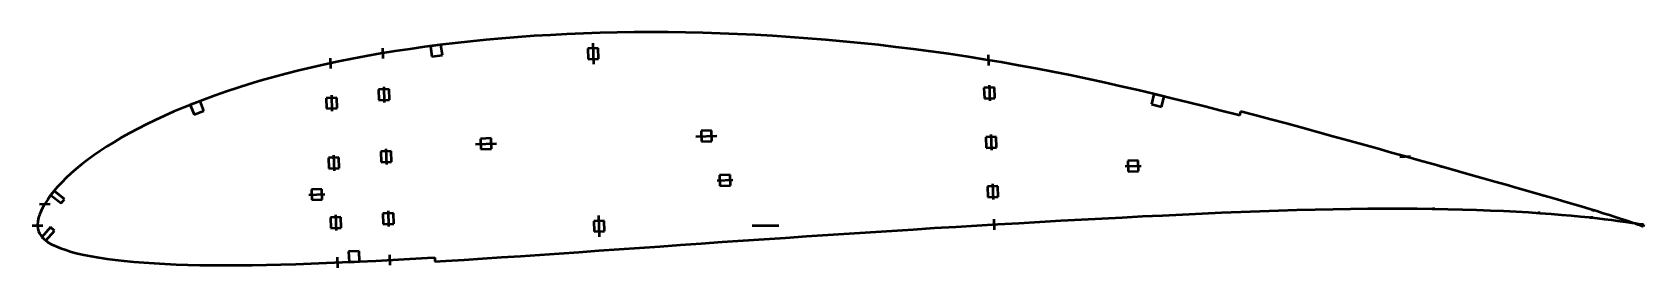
# Model space of a CAD drawing. Header units: metres. Extents: x -214 to 398, y -16 to 73.
import ezdxf

# ---------------------------------------------------------------- set-up
doc = ezdxf.new("R2010")
doc.units = ezdxf.units.M
for name, color, linetype, lineweight in [('FoilLayer', 1, 'Continuous', 50), ('StringerLayer', 1, 'Continuous', 50), ('SubLayer', 1, 'Continuous', 50)]:
    doc.layers.add(name, color=color, linetype=linetype, lineweight=lineweight)

msp = doc.modelspace()

# ---------------------------------------------------------------- linework, layer by layer
at = {"layer": 'FoilLayer'}
for p, q in [((-65.23, 67.88), (-70.9, 67.08)), ((-59.48, 68.64), (-65.23, 67.88)), ((-53.67, 69.35), (-59.48, 68.64)), ((-47.78, 70.01), (-53.67, 69.35)), ((-41.84, 70.6), (-47.78, 70.01)), ((-35.83, 71.13), (-41.84, 70.6)), ((-29.74, 71.61), (-35.83, 71.13)), ((-23.58, 72.05), (-29.74, 71.61)), ((-17.38, 72.42), (-23.58, 72.05)), ((-11.12, 72.75), (-17.38, 72.42)), ((-4.83, 73), (-11.12, 72.75)), ((1.53, 73.21), (-4.83, 73)), ((7.93, 73.35), (1.53, 73.21)), ((14.38, 73.44), (7.93, 73.35)), ((20.87, 73.48), (14.38, 73.44)), ((27.38, 73.46), (20.87, 73.48)), ((33.93, 73.37), (27.38, 73.46)), ((40.5, 73.22), (33.93, 73.37)), ((47.11, 73.02), (40.5, 73.22)), ((53.75, 72.77), (47.11, 73.02)), ((60.4, 72.45), (53.75, 72.77)), ((67.06, 72.08), (60.4, 72.45)), ((73.74, 71.65), (67.06, 72.08)), ((80.44, 71.15), (73.74, 71.65)), ((87.14, 70.61), (80.44, 71.15)), ((93.85, 70), (87.14, 70.61)), ((100.56, 69.35), (93.85, 70)), ((107.26, 68.64), (100.56, 69.35)), ((113.96, 67.86), (107.26, 68.64)), ((120.65, 67.03), (113.96, 67.86)), ((-97.95, 62.31), (-103.1, 61.21)), ((-92.71, 63.36), (-97.95, 62.31)), ((-87.38, 64.37), (-92.71, 63.36)), ((-81.97, 65.33), (-87.38, 64.37)), ((-76.48, 66.23), (-81.97, 65.33)), ((-70.9, 67.08), (-76.48, 66.23)), ((127.32, 66.15), (120.65, 67.03)), ((134, 65.21), (127.32, 66.15)), ((140.66, 64.21), (134, 65.21)), ((147.29, 63.16), (140.66, 64.21)), ((153.91, 62.05), (147.29, 63.16)), ((160.5, 60.89), (153.91, 62.05)), ((-122.66, 56.39), (-127.31, 55.07)), ((-117.92, 57.67), (-122.66, 56.39)), ((-113.07, 58.9), (-117.92, 57.67)), ((-108.14, 60.08), (-113.07, 58.9)), ((-103.1, 61.21), (-108.14, 60.08)), ((167.08, 59.68), (160.5, 60.89)), ((173.63, 58.41), (167.08, 59.68)), ((180.17, 57.1), (173.63, 58.41)), ((186.66, 55.75), (180.17, 57.1)), ((193.12, 54.34), (186.66, 55.75)), ((-144.8, 49.46), (-148.89, 47.96)), ((-140.59, 50.92), (-144.8, 49.46)), ((-136.28, 52.34), (-140.59, 50.92)), ((-131.85, 53.73), (-136.28, 52.34)), ((-127.31, 55.07), (-131.85, 53.73)), ((199.57, 52.89), (193.12, 54.34)), ((205.99, 51.4), (199.57, 52.89)), ((212.4, 49.87), (205.99, 51.4)), ((218.78, 48.34), (212.4, 49.87)), ((-160.5, 43.31), (-164.12, 41.72)), ((-156.75, 44.88), (-160.5, 43.31)), ((-152.88, 46.43), (-156.75, 44.88)), ((-148.89, 47.96), (-152.88, 46.43)), ((225.12, 46.8), (218.78, 48.34)), ((231.39, 45.23), (225.12, 46.8)), ((237.62, 43.65), (231.39, 45.23)), ((243.8, 42.05), (237.62, 43.65)), ((244.89, 43.37), (244.49, 41.87)), ((250.32, 41.94), (244.89, 43.37)), ((-174.28, 36.78), (-177.41, 35.11)), ((-171.01, 38.45), (-174.28, 36.78)), ((-167.62, 40.09), (-171.01, 38.45)), ((-164.12, 41.72), (-167.62, 40.09)), ((244.49, 41.87), (243.8, 42.05)), ((256.39, 40.33), (250.32, 41.94)), ((262.39, 38.72), (256.39, 40.33)), ((268.33, 37.09), (262.39, 38.72)), ((274.2, 35.48), (268.33, 37.09)), ((-183.29, 31.74), (-186.02, 30.03)), ((-180.42, 33.42), (-183.29, 31.74)), ((-177.41, 35.11), (-180.42, 33.42)), ((280, 33.89), (274.2, 35.48)), ((285.72, 32.32), (280, 33.89)), ((291.34, 30.76), (285.72, 32.32)), ((296.86, 29.22), (291.34, 30.76)), ((-193.48, 24.87), (-195.69, 23.16)), ((-191.12, 26.58), (-193.48, 24.87)), ((-188.63, 28.32), (-191.12, 26.58)), ((-186.02, 30.03), (-188.63, 28.32)), ((302.3, 27.69), (296.86, 29.22)), ((307.63, 26.2), (302.3, 27.69)), ((312.86, 24.74), (307.63, 26.2)), ((317.97, 23.3), (312.86, 24.74)), ((-199.7, 19.76), (-201.5, 18.06)), ((-197.77, 21.46), (-199.7, 19.76)), ((-195.69, 23.16), (-197.77, 21.46)), ((322.96, 21.89), (317.97, 23.3)), ((327.82, 20.52), (322.96, 21.89)), ((332.56, 19.18), (327.82, 20.52)), ((337.17, 17.88), (332.56, 19.18)), ((-206.11, 13.09), (-207.38, 11.48)), ((-204.71, 14.71), (-206.11, 13.09)), ((-203.17, 16.38), (-204.71, 14.71)), ((-201.5, 18.06), (-203.17, 16.38)), ((341.64, 16.62), (337.17, 17.88)), ((345.96, 15.4), (341.64, 16.62)), ((350.13, 14.21), (345.96, 15.4)), ((354.15, 13.07), (350.13, 14.21)), ((358.02, 11.97), (354.15, 13.07)), ((-210.31, 6.92), (-210.98, 5.56)), ((-209.47, 8.41), (-210.31, 6.92)), ((-208.5, 9.92), (-209.47, 8.41)), ((-207.38, 11.48), (-208.5, 9.92)), ((273.29, 6.11), (280.1, 6.25)), ((280.1, 6.25), (286.77, 6.34)), ((286.77, 6.34), (293.29, 6.4)), ((293.29, 6.4), (299.67, 6.45)), ((299.67, 6.45), (305.93, 6.45)), ((305.93, 6.45), (312.02, 6.41)), ((312.02, 6.41), (317.95, 6.33)), ((317.95, 6.33), (323.69, 6.23)), ((323.69, 6.23), (329.27, 6.1)), ((361.72, 10.92), (358.02, 11.97)), ((365.25, 9.9), (361.72, 10.92)), ((368.61, 8.92), (365.25, 9.9)), ((371.8, 7.98), (368.61, 8.92)), ((374.82, 7.08), (371.8, 7.98)), ((377.66, 6.22), (374.82, 7.08)), ((380.34, 5.39), (377.66, 6.22)), ((-212.37, 0.18), (-212.38, -0.1)), ((-212.23, 1.6), (-212.37, 0.18)), ((-211.95, 3), (-212.23, 1.6)), ((-211.57, 4.06), (-211.95, 3)), ((-210.98, 5.56), (-211.57, 4.06)), ((136.65, -0.46), (144.71, 0.01)), ((144.71, 0.01), (152.71, 0.47)), ((152.71, 0.47), (160.69, 0.95)), ((160.69, 0.95), (168.65, 1.4)), ((168.65, 1.4), (176.57, 1.84)), ((176.57, 1.84), (184.42, 2.26)), ((184.42, 2.26), (192.21, 2.67)), ((192.21, 2.67), (199.96, 3.1)), ((199.96, 3.1), (207.65, 3.49)), ((207.65, 3.49), (215.29, 3.86)), ((215.29, 3.86), (222.83, 4.21)), ((222.83, 4.21), (230.29, 4.56)), ((230.29, 4.56), (237.69, 4.9)), ((237.69, 4.9), (245.01, 5.2)), ((245.01, 5.2), (252.24, 5.47)), ((252.24, 5.47), (259.36, 5.7)), ((259.36, 5.7), (266.37, 5.92)), ((266.37, 5.92), (273.29, 6.11)), ((329.27, 6.1), (334.67, 5.94)), ((334.67, 5.94), (339.89, 5.74)), ((339.89, 5.74), (344.9, 5.52)), ((344.9, 5.52), (349.71, 5.28)), ((349.71, 5.28), (354.33, 5.02)), ((354.33, 5.02), (358.76, 4.74)), ((358.76, 4.74), (362.95, 4.42)), ((362.95, 4.42), (366.91, 4.1)), ((366.91, 4.1), (370.65, 3.77)), ((370.65, 3.77), (374.17, 3.45)), ((374.17, 3.45), (377.45, 3.12)), ((377.45, 3.12), (380.51, 2.78)), ((382.83, 4.62), (380.34, 5.39)), ((380.51, 2.78), (383.32, 2.45)), ((385.15, 3.9), (382.83, 4.62)), ((383.32, 2.45), (385.88, 2.12)), ((387.27, 3.21), (385.15, 3.9)), ((385.88, 2.12), (388.21, 1.82)), ((389.22, 2.58), (387.27, 3.21)), ((388.21, 1.82), (390.28, 1.54)), ((390.98, 1.99), (389.22, 2.58)), ((390.28, 1.54), (392.12, 1.28)), ((392.56, 1.47), (390.98, 1.99)), ((392.12, 1.28), (393.71, 1.05)), ((393.95, 1), (392.56, 1.47)), ((393.71, 1.05), (395.06, 0.86)), ((395.14, 0.59), (393.95, 1)), ((395.06, 0.86), (396.17, 0.69)), ((396.13, 0.25), (395.14, 0.59)), ((396.92, -0.03), (396.13, 0.25)), ((396.17, 0.69), (397.05, 0.55)), ((397.05, 0.55), (397.67, 0.46)), ((397.67, 0.46), (398.07, 0.4)), ((398.21, 0.38), (397.98, -0.39)), ((398.07, 0.4), (398.21, 0.38)), ((-212.38, -0.1), (-212.28, -1.33)), ((-212.28, -1.33), (-212.01, -2.21)), ((-212.01, -2.21), (-211.62, -3.06)), ((-211.62, -3.06), (-211.02, -3.94)), ((-211.02, -3.94), (-210.28, -4.79)), ((-210.28, -4.79), (-209.36, -5.62)), ((-209.36, -5.62), (-208.27, -6.41)), ((47.85, -6.26), (55.84, -5.71)), ((55.84, -5.71), (63.86, -5.17)), ((63.86, -5.17), (71.9, -4.63)), ((71.9, -4.63), (79.95, -4.08)), ((79.95, -4.08), (88.05, -3.53)), ((88.05, -3.53), (96.17, -2.99)), ((96.17, -2.99), (104.28, -2.48)), ((104.28, -2.48), (112.37, -1.98)), ((112.37, -1.98), (120.47, -1.46)), ((120.47, -1.46), (128.57, -0.95)), ((128.57, -0.95), (136.65, -0.46)), ((397.49, -0.23), (396.92, -0.03)), ((397.86, -0.35), (397.49, -0.23)), ((397.98, -0.39), (397.86, -0.35)), ((-208.27, -6.41), (-206.98, -7.17)), ((-206.98, -7.17), (-205.43, -7.89)), ((-205.43, -7.89), (-203.65, -8.6)), ((-203.65, -8.6), (-201.66, -9.3)), ((-201.66, -9.3), (-199.53, -9.97)), ((-199.53, -9.97), (-197.22, -10.59)), ((-197.22, -10.59), (-194.7, -11.15)), ((-194.7, -11.15), (-191.99, -11.68)), ((-191.99, -11.68), (-189.08, -12.19)), ((-189.08, -12.19), (-186.02, -12.67)), ((-64.07, -12.3), (-61.37, -12.14)), ((-61.37, -12.14), (-61.28, -13.69)), ((-43.18, -12.59), (-36.05, -12.1)), ((-36.05, -12.1), (-28.81, -11.61)), ((-28.81, -11.61), (-21.47, -11.11)), ((-21.47, -11.11), (-14.05, -10.62)), ((-14.05, -10.62), (-6.55, -10.1)), ((-6.55, -10.1), (1.02, -9.56)), ((1.02, -9.56), (8.67, -9.01)), ((8.67, -9.01), (16.4, -8.47)), ((16.4, -8.47), (24.19, -7.94)), ((24.19, -7.94), (32.02, -7.39)), ((32.02, -7.39), (39.9, -6.83)), ((39.9, -6.83), (47.85, -6.26)), ((-186.02, -12.67), (-182.79, -13.09)), ((-182.79, -13.09), (-179.38, -13.46)), ((-179.38, -13.46), (-175.77, -13.79)), ((-175.77, -13.79), (-171.98, -14.1)), ((-171.98, -14.1), (-168.04, -14.38)), ((-168.04, -14.38), (-163.96, -14.61)), ((-163.96, -14.61), (-159.7, -14.79)), ((-159.7, -14.79), (-155.28, -14.92)), ((-155.28, -14.92), (-150.67, -15.02)), ((-150.67, -15.02), (-145.91, -15.1)), ((-145.91, -15.1), (-141.01, -15.13)), ((-141.01, -15.13), (-135.97, -15.11)), ((-135.97, -15.11), (-130.76, -15.04)), ((-130.76, -15.04), (-125.38, -14.94)), ((-125.38, -14.94), (-119.84, -14.83)), ((-119.84, -14.83), (-114.19, -14.68)), ((-114.19, -14.68), (-108.4, -14.48)), ((-108.4, -14.48), (-102.47, -14.25)), ((-102.47, -14.25), (-96.38, -13.98)), ((-96.38, -13.98), (-90.15, -13.71)), ((-90.15, -13.71), (-83.81, -13.41)), ((-83.81, -13.41), (-77.36, -13.08)), ((-77.36, -13.08), (-70.79, -12.7)), ((-70.79, -12.7), (-64.07, -12.3)), ((-61.28, -13.69), (-57.14, -13.44)), ((-57.14, -13.44), (-50.21, -13.03)), ((-50.21, -13.03), (-43.18, -12.59))]:
    msp.add_line(p, q, dxfattribs=at)
at = {"layer": 'StringerLayer'}
for p, q in [((-59.01, 68.7), (-62.97, 68.18)), ((-62.97, 68.18), (-62.45, 64.22)), ((-58.48, 64.74), (-59.01, 68.7)), ((-62.45, 64.22), (-58.48, 64.74)), ((211.96, 49.98), (211.03, 46.09)), ((215.85, 49.04), (211.96, 49.98)), ((214.92, 45.16), (215.85, 49.04)), ((-150.54, 47.33), (-154.28, 45.9)), ((-154.28, 45.9), (-152.85, 42.16)), ((-152.85, 42.16), (-149.11, 43.59)), ((-149.11, 43.59), (-150.54, 47.33)), ((211.03, 46.09), (214.92, 45.16)), ((-206.06, 13.15), (-207.29, 11.58)), ((-202.13, 10.07), (-206.06, 13.15)), ((-207.29, 11.58), (-203.36, 8.49)), ((-203.36, 8.49), (-202.13, 10.07)), ((-207.42, -0.64), (-210.73, -4.39)), ((-210.73, -4.39), (-209.24, -5.71)), ((-209.24, -5.71), (-205.92, -1.97)), ((-205.92, -1.97), (-207.42, -0.64)), ((-90.14, -9.7), (-94.14, -9.88)), ((-94.14, -9.88), (-93.96, -13.88)), ((-89.97, -13.7), (-90.14, -9.7)), ((-93.96, -13.88), (-89.97, -13.7))]:
    msp.add_line(p, q, dxfattribs=at)
at = {"layer": 'SubLayer'}
for p, q in [((-81.27, 67.45), (-81.13, 63.46)), ((0.78, 67.4), (-3.21, 67.26)), ((-1.28, 69.33), (-1.01, 61.33)), ((0.92, 63.4), (0.78, 67.4)), ((-101.15, 63.64), (-101.01, 59.64)), ((-3.21, 67.26), (-3.07, 63.26)), ((-3.07, 63.26), (0.92, 63.4)), ((148.96, 64.87), (149.1, 60.87)), ((-100.65, 49.5), (-100.44, 43.5)), ((-78.72, 51.81), (-82.72, 51.67)), ((-82.72, 51.67), (-82.58, 47.67)), ((-80.75, 52.74), (-80.54, 46.74)), ((-78.58, 47.81), (-78.72, 51.81)), ((151.4, 52.44), (147.4, 52.3)), ((147.4, 52.3), (147.54, 48.3)), ((149.36, 53.37), (149.57, 47.37)), ((151.54, 48.44), (151.4, 52.44)), ((-98.62, 48.57), (-102.62, 48.43)), ((-102.62, 48.43), (-102.48, 44.43)), ((-102.48, 44.43), (-98.48, 44.57)), ((-98.48, 44.57), (-98.62, 48.57)), ((-82.58, 47.67), (-78.58, 47.81)), ((147.54, 48.3), (151.54, 48.44)), ((-45.91, 30.93), (-37.91, 31.21)), ((-39.98, 33.14), (-43.98, 33)), ((-43.98, 33), (-43.84, 29.01)), ((-39.84, 29.15), (-39.98, 33.14)), ((37.91, 33.86), (45.91, 34.14)), ((43.84, 36.07), (39.84, 35.93)), ((39.84, 35.93), (39.98, 31.93)), ((39.98, 31.93), (43.98, 32.07)), ((43.98, 32.07), (43.84, 36.07)), ((152.05, 33.7), (148.05, 33.56)), ((148.05, 33.56), (148.19, 29.56)), ((150.02, 34.63), (150.23, 28.63)), ((152.19, 29.7), (152.05, 33.7)), ((-97.83, 25.85), (-101.82, 25.71)), ((-101.82, 25.71), (-101.68, 21.72)), ((-99.86, 26.78), (-99.65, 20.79)), ((-97.69, 21.86), (-97.83, 25.85)), ((-77.9, 28.23), (-81.89, 28.09)), ((-81.89, 28.09), (-81.76, 24.09)), ((-79.93, 29.16), (-79.72, 23.16)), ((-77.76, 24.23), (-77.9, 28.23)), ((-43.84, 29.01), (-39.84, 29.15)), ((148.19, 29.56), (152.19, 29.7)), ((206.03, 24.69), (202.03, 24.55)), ((202.03, 24.55), (202.17, 20.55)), ((206.17, 20.69), (206.03, 24.69)), ((305.53, 26.16), (309.53, 26.3)), ((-101.68, 21.72), (-97.69, 21.86)), ((-81.76, 24.09), (-77.76, 24.23)), ((50.89, 19.27), (46.89, 19.13)), ((46.89, 19.13), (47.03, 15.13)), ((51.03, 15.27), (50.89, 19.27)), ((201.1, 22.51), (207.1, 22.72)), ((202.17, 20.55), (206.17, 20.69)), ((321.17, 21.88), (321.45, 22.84)), ((-104.25, 13.85), (-108.25, 13.71)), ((-108.25, 13.71), (-108.11, 9.71)), ((-104.11, 9.85), (-104.25, 13.85)), ((45.96, 17.09), (51.96, 17.3)), ((47.03, 15.13), (51.03, 15.27)), ((152.71, 14.95), (148.71, 14.81)), ((148.71, 14.81), (148.85, 10.81)), ((150.67, 15.88), (150.88, 9.88)), ((152.85, 10.95), (152.71, 14.95)), ((-211.61, 8.1), (-207.61, 8.24)), ((-109.18, 11.68), (-103.18, 11.89)), ((-108.11, 9.71), (-104.11, 9.85)), ((148.85, 10.81), (152.85, 10.95)), ((318.34, 5.82), (318.41, 6.82)), ((359.66, 10.98), (359.95, 11.94)), ((378.84, 5.33), (379.13, 6.29)), ((-214.37, 0), (-210.37, 0)), ((-97.03, 3.14), (-101.03, 3)), ((-101.03, 3), (-100.89, -1)), ((-99.07, 4.07), (-98.86, -1.93)), ((-96.89, -0.86), (-97.03, 3.14)), ((-77.07, 4.65), (-81.07, 4.51)), ((-81.07, 4.51), (-80.93, 0.52)), ((-80.93, 0.52), (-76.93, 0.66)), ((-79.11, 5.58), (-78.9, -0.41)), ((-76.93, 0.66), (-77.07, 4.65)), ((3.07, 1.81), (-0.92, 1.67)), ((-0.92, 1.67), (-0.78, -2.32)), ((1.28, -4.25), (1.01, 3.74)), ((3.21, -2.18), (3.07, 1.81)), ((59.25, 0), (69.37, 0)), ((151.14, 2.39), (151.28, -1.61)), ((358.35, 4.27), (358.47, 5.26)), ((378.28, 2.52), (378.43, 3.51)), ((-100.89, -1), (-96.89, -0.86)), ((-0.78, -2.32), (3.21, -2.18)), ((-98.5, -12.07), (-98.36, -16.07)), ((-78.52, -11.13), (-78.38, -15.13))]:
    msp.add_line(p, q, dxfattribs=at)

doc.saveas('drawing.dxf')
